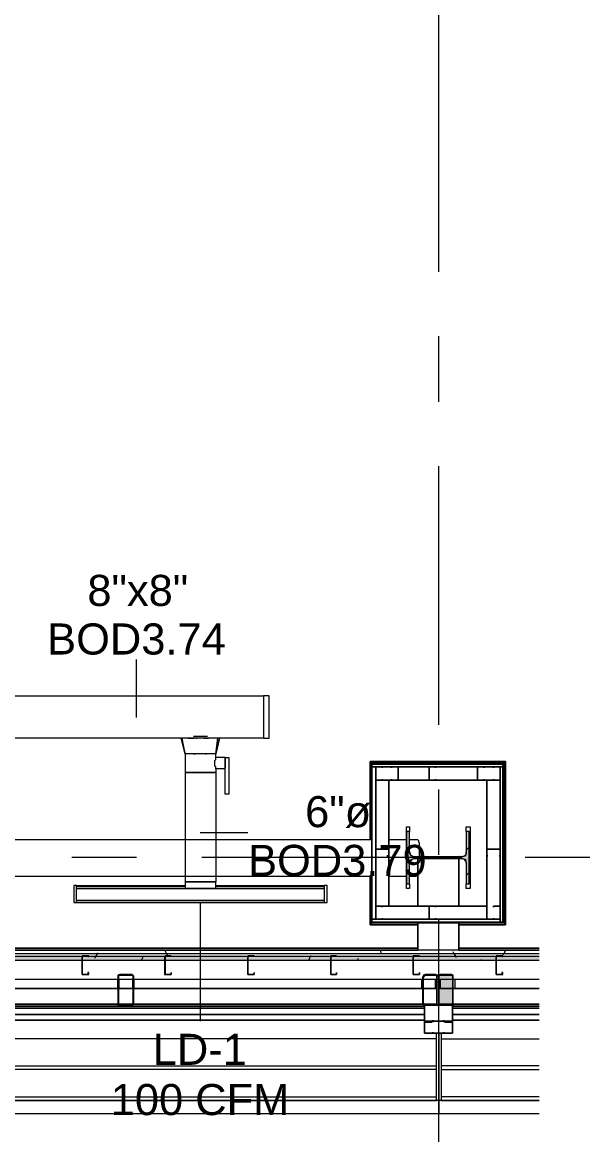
# Model space of a CAD drawing. Header units: metres. Extents: x 29 to 268, y -7 to 151.
# Drawn here: x 90.67 to 93.45, y 9.65 to 15.11 of the extents above; entities that cross this region are included whole.
import ezdxf

# ---------------------------------------------------------------- set-up
doc = ezdxf.new("R2010")
doc.units = ezdxf.units.M
doc.layers.add('HVAC - Ductos', color=5, linetype='Continuous', lineweight=50)
doc.layers.add('PDF2_Geometry', color=7, linetype='Continuous', true_color=0xaaaaaa)
doc.layers.add('PDF2_Solid Fills', color=7, linetype='Continuous', true_color=0xffffff)
doc.layers.add('PDF2_Text', color=7, linetype='Continuous')
doc.styles.add('PDF Helvetica', font='')
doc.styles.get('PDF Helvetica').set_extended_font_data('Helvetica')

msp = doc.modelspace()

# ---------------------------------------------------------------- hatches: boundary and pattern name
at = {"layer": 'PDF2_Solid Fills', "lineweight": 0, "transparency": 33554559}
for points in [[(92.8463, 11.1377), (92.8423, 11.0231), (92.8281, 11.0185), (92.5899, 11.0139), (92.5899, 11.0185), (92.5764, 11.0185), (92.5764, 11.0277), (92.5717, 11.0323), (92.5669, 11.0323), (92.5669, 11.1377), (92.5534, 11.1377), (92.5534, 10.881), (92.5669, 10.881), (92.5669, 10.9865), (92.5764, 11.0047), (92.8423, 11.0047), (92.8463, 11.0002), (92.8463, 10.881), (92.8605, 10.881), (92.8605, 11.1377)], [(92.631, 10.2944), (92.6358, 10.2989), (92.6405, 10.4319), (92.6999, 10.4319), (92.6999, 10.2898), (92.6405, 10.2944), (92.6358, 10.2944), (92.6358, 10.2852), (92.7046, 10.2898), (92.709, 10.421), (92.709, 10.4322), (92.7046, 10.4364), (92.6358, 10.4364), (92.631, 10.4273)], [(92.7822, 10.2852), (92.7822, 10.4364), (92.7093, 10.4364), (92.7093, 10.2852)]]:
    msp.add_hatch(color=256, dxfattribs=at).paths.add_polyline_path(points)
h = msp.add_hatch(color=256, dxfattribs=at)
h.paths.add_polyline_path([(48.7362, 10.5052), (48.7362, 10.5235), (46.7241, 10.5235), (46.7241, 10.5052)])
h.paths.add_polyline_path([(93.204, 10.5052), (93.204, 10.5235), (91.3708, 10.5235), (91.3708, 10.5052)])
h.paths.add_polyline_path([(91.3662, 10.5052), (91.3662, 10.5235), (89.3403, 10.5235), (89.3403, 10.5052)])
h.paths.add_polyline_path([(89.3357, 10.5052), (89.3357, 10.5235), (88.529, 10.5235), (88.529, 10.5052)])
h.paths.add_polyline_path([(88.5245, 10.5052), (88.5245, 10.5235), (86.4986, 10.5235), (86.4986, 10.5052)])
h.paths.add_polyline_path([(86.494, 10.5052), (86.494, 10.5235), (84.4682, 10.5235), (84.4682, 10.5052)])
h.paths.add_polyline_path([(84.4636, 10.5052), (84.4636, 10.5235), (83.6569, 10.5235), (83.6569, 10.5052)])
h.paths.add_polyline_path([(83.6523, 10.5052), (83.6523, 10.5235), (81.6265, 10.5235), (81.6265, 10.5052)])
h.paths.add_polyline_path([(81.6219, 10.5052), (81.6219, 10.5235), (78.7847, 10.5235), (78.7847, 10.5052)])
h.paths.add_polyline_path([(78.7802, 10.5052), (78.7802, 10.5235), (76.7543, 10.5235), (76.7543, 10.5052)])
h.paths.add_polyline_path([(76.7497, 10.5052), (76.7497, 10.5235), (73.9126, 10.5235), (73.9126, 10.5052)])
h.paths.add_polyline_path([(73.9081, 10.5052), (73.9081, 10.5235), (71.8822, 10.5235), (71.8822, 10.5052)])
h.paths.add_polyline_path([(71.8776, 10.5052), (71.8776, 10.5235), (71.071, 10.5235), (71.071, 10.5052)])
h.paths.add_polyline_path([(71.0664, 10.5052), (71.0664, 10.5235), (69.0405, 10.5235), (69.0405, 10.5052)])
h.paths.add_polyline_path([(69.036, 10.5052), (69.036, 10.5235), (67.01, 10.5235), (67.01, 10.5052)])
h.paths.add_polyline_path([(67.0055, 10.5052), (67.0055, 10.5235), (66.1988, 10.5235), (66.1988, 10.5052)])
h.paths.add_polyline_path([(66.1942, 10.5052), (66.1942, 10.5235), (64.1684, 10.5235), (64.1684, 10.5052)])
h.paths.add_polyline_path([(64.1638, 10.5052), (64.1638, 10.5235), (62.1379, 10.5235), (62.1379, 10.5052)])
h.paths.add_polyline_path([(62.1334, 10.5052), (62.1334, 10.5235), (61.3267, 10.5235), (61.3267, 10.5052)])
h.paths.add_polyline_path([(61.3221, 10.5052), (61.3221, 10.5235), (59.2963, 10.5235), (59.2963, 10.5052)])
h.paths.add_polyline_path([(59.2917, 10.5052), (59.2917, 10.5235), (56.4546, 10.5235), (56.4546, 10.5052)])
h.paths.add_polyline_path([(56.45, 10.5052), (56.45, 10.5235), (54.4242, 10.5235), (54.4242, 10.5052)])
h.paths.add_polyline_path([(54.4196, 10.5052), (54.4196, 10.5235), (51.5824, 10.5235), (51.5824, 10.5052)])
h.paths.add_polyline_path([(51.5778, 10.5052), (51.5778, 10.5235), (49.552, 10.5235), (49.552, 10.5052)])
h.paths.add_polyline_path([(49.5474, 10.5052), (49.5474, 10.5235), (48.7408, 10.5235), (48.7408, 10.5052)])
h = msp.add_hatch(color=256, dxfattribs=at)
h.paths.add_polyline_path([(91.1416, 10.4319), (91.1416, 10.4364), (91.137, 10.4364)])
h.paths.add_polyline_path([(91.1416, 10.4273), (91.137, 10.4273), (91.137, 10.2852), (91.2103, 10.2898), (91.2149, 10.4273), (91.2103, 10.4273), (91.2058, 10.2944), (91.1416, 10.2898)])
h.paths.add_polyline_path([(91.2103, 10.4319), (91.2103, 10.4364), (91.1462, 10.4364)])

# ---------------------------------------------------------------- linework, layer by layer
at = {"layer": 'HVAC - Ductos', "lineweight": 0}
for points in [[(91.2286, 11.6969), (91.2286, 11.9811)], [(91.5082, 11.596), (89.5557, 11.596), (89.5557, 11.8023), (91.852, 11.8023), (91.852, 11.596), (91.8795, 11.596), (91.8795, 11.8023), (91.852, 11.8023), (91.852, 11.596), (91.5724, 11.596)], [(91.467, 11.596), (91.4578, 11.596), (91.4532, 11.596), (91.4486, 11.596)], [(91.4486, 11.596), (91.467, 11.5181), (91.4486, 11.596)], [(91.4486, 11.596), (91.4486, 11.596)], [(91.467, 11.5181), (91.4716, 11.5181), (91.467, 11.5181), (91.4532, 11.596)], [(91.4624, 11.596), (91.4624, 11.596)], [(91.6366, 11.596), (91.6182, 11.5181), (91.6136, 11.5181), (91.609, 11.5181), (91.5953, 11.5181), (91.5816, 11.5181), (91.5632, 11.5181), (91.5403, 11.5181), (91.522, 11.5181), (91.5036, 11.5181), (91.4899, 11.5181), (91.4762, 11.5181), (91.4716, 11.5181), (91.467, 11.5181), (91.467, 11.4265), (91.4762, 11.4265), (91.4899, 11.4265), (91.5036, 11.4265), (91.522, 11.4265), (91.5403, 11.4265), (91.5632, 11.4265), (91.5816, 11.4265), (91.5953, 11.4265), (91.609, 11.4265), (91.6136, 11.4265), (91.6182, 11.4265), (91.6182, 10.8902), (91.6136, 10.8902), (91.6045, 10.8902), (91.5953, 10.8902), (91.577, 10.8902), (91.5632, 10.8902), (91.5403, 10.8902), (91.522, 10.8902), (91.5036, 10.8902), (91.4899, 10.8902), (91.4762, 10.8902), (91.4716, 10.8902), (91.467, 10.8902), (91.467, 10.8581), (91.4716, 10.8581), (91.4762, 10.8581), (91.4899, 10.8581), (91.5036, 10.8581), (91.522, 10.8581), (91.5403, 10.8581), (91.5632, 10.8581), (91.577, 10.8581), (91.5953, 10.8581), (91.6045, 10.8581), (91.6136, 10.8581), (91.6182, 10.8581), (91.6182, 10.8902), (91.6136, 10.8902)], [(91.4899, 11.596), (91.4716, 11.596)], [(91.4808, 11.596), (91.4945, 11.596), (91.499, 11.596), (91.5128, 11.596)], [(91.6136, 11.596), (91.5953, 11.596), (91.5907, 11.596), (91.5862, 11.596), (91.577, 11.596), (91.554, 11.596), (91.5312, 11.596), (91.5082, 11.596), (91.499, 11.596)], [(91.5082, 11.6052), (91.5312, 11.6052), (91.554, 11.6052), (91.577, 11.6052)], [(91.522, 11.596), (91.5266, 11.596)], [(91.5586, 11.596), (91.5632, 11.596)], [(91.5678, 11.596), (91.5816, 11.596)], [(91.664, 11.4998), (91.6182, 11.4998), (91.6182, 11.5181), (91.6274, 11.596)], [(91.6182, 11.5181), (91.6366, 11.596), (91.632, 11.596), (91.6274, 11.596), (91.6182, 11.596)], [(91.6366, 11.596), (91.6366, 11.596)], [(91.4899, 11.5181), (91.4899, 11.5181)], [(91.4899, 11.5181), (91.4899, 11.5181)], [(91.6182, 11.4448), (91.6182, 11.4493), (91.6182, 11.4539), (91.6136, 11.4585), (91.6136, 11.4677), (91.6136, 11.4769), (91.6136, 11.486), (91.6182, 11.4906), (91.6182, 11.4952), (91.6182, 11.4998)], [(91.664, 11.4952), (91.664, 11.4906), (91.664, 11.486), (91.664, 11.4769), (91.664, 11.4723), (91.664, 11.4677), (91.664, 11.4585), (91.664, 11.4539), (91.664, 11.4493)], [(91.664, 11.4448), (91.6182, 11.4448), (91.6182, 11.4265), (91.6136, 11.4265), (91.609, 11.4265), (91.5953, 11.4265), (91.5816, 11.4265), (91.5632, 11.4265), (91.5403, 11.4265), (91.522, 11.4265), (91.5036, 11.4265), (91.4899, 11.4265), (91.4762, 11.4265), (91.467, 11.4265), (91.467, 10.8902), (91.4762, 10.8902), (91.4899, 10.8902), (91.5036, 10.8902), (91.522, 10.8902), (91.5403, 10.8902), (91.5632, 10.8902), (91.5816, 10.8902), (91.5953, 10.8902), (91.609, 10.8902), (91.6136, 10.8902), (91.6182, 10.8902)], [(91.5403, 11.1331), (91.774, 11.1331)], [(90.9353, 10.8489), (90.9353, 10.8673), (90.9353, 10.8719), (91.467, 10.8719)], [(91.467, 10.8673), (90.9353, 10.8673)], [(91.6182, 10.8719), (92.1499, 10.8719), (92.1499, 10.8673), (92.1499, 10.8489)], [(92.1499, 10.8673), (91.6182, 10.8673)], [(90.9353, 10.8398), (90.9353, 10.8444), (90.9353, 10.8489), (90.9353, 10.8535)], [(90.9353, 10.8489), (90.9353, 10.8489)], [(92.1499, 10.8169), (92.1499, 10.8123), (92.1499, 10.8077), (92.1499, 10.7894), (90.9353, 10.7894), (92.1499, 10.7894)], [(90.9353, 10.7894), (90.9353, 10.8077), (90.9353, 10.8123), (90.9353, 10.8169)], [(90.9353, 10.8031), (90.9353, 10.8077), (90.9353, 10.8123)], [(92.1499, 10.8535), (92.1499, 10.8489), (92.1499, 10.8444), (92.1499, 10.8398)], [(92.1499, 10.8489), (92.1499, 10.8489)], [(92.1499, 10.8123), (92.1499, 10.8077), (92.1499, 10.8031)], [(91.5403, 10.7894), (91.5403, 10.2073)]]:
    msp.add_lwpolyline(points, dxfattribs=at)
for points in [[(91.5082, 11.5181), (91.5128, 11.5181), (91.5174, 11.5181), (91.5128, 11.5181)], [(91.5678, 11.5181), (91.5724, 11.5181)], [(91.6824, 11.321), (91.664, 11.321), (91.664, 11.4998), (91.6824, 11.4998)], [(90.9216, 10.7894), (90.9353, 10.7894), (90.9353, 10.8719), (90.9216, 10.8719)], [(92.1636, 10.7894), (92.1636, 10.8719), (92.1499, 10.8719), (92.1499, 10.7894)], [(90.9353, 10.8581), (92.1499, 10.8581), (90.9353, 10.8581), (92.1499, 10.8581), (92.1499, 10.7985), (90.9353, 10.7985)]]:
    msp.add_lwpolyline(points, close=True, dxfattribs=at)
at = {"layer": 'PDF2_Geometry', "lineweight": 0}
for points in [[(92.7093, 15.1527), (92.7093, 13.8831)], [(92.7093, 13.5669), (92.7093, 13.2461)], [(92.7093, 12.9298), (92.7093, 11.6602)], [(92.3834, 11.4723), (93.0299, 11.4723), (92.3834, 11.4723)], [(92.3834, 10.6886), (92.3834, 11.4723), (92.3834, 10.6886)], [(92.3834, 11.4723), (93.0299, 11.4723), (92.3834, 11.4723)], [(92.3834, 11.4677), (92.3834, 10.6931), (92.3834, 11.4677)], [(93.0299, 11.4723), (93.0299, 10.6886), (93.0299, 11.4723)], [(93.0299, 11.4723), (93.0299, 10.6886), (93.0299, 11.4723)], [(92.4023, 11.4539), (92.4023, 11.4539)], [(92.4023, 11.4539), (92.4023, 11.4539)], [(92.434, 11.4493), (92.434, 11.4493)], [(92.4799, 11.4493), (92.4799, 11.4493)], [(92.5123, 11.4539), (92.5123, 11.4539)], [(92.5123, 11.4539), (92.5123, 11.4539)], [(92.6634, 11.4539), (92.6634, 11.4539)], [(92.6634, 11.4539), (92.6634, 11.4539)], [(92.6952, 11.4493), (92.6952, 11.4493)], [(92.9017, 11.4539), (92.9017, 11.4539)], [(92.9017, 11.4539), (92.9017, 11.4539)], [(92.9334, 11.4493), (92.9334, 11.4493)], [(92.9793, 11.4493), (92.9793, 11.4493)], [(93.0117, 11.4539), (93.0117, 11.4539)], [(93.0117, 11.4539), (93.0117, 11.4539)], [(92.434, 11.3944), (92.434, 11.3944)], [(92.4799, 11.3944), (92.4799, 11.3944)], [(92.6952, 11.3944), (92.6952, 11.3944)], [(92.9334, 11.3944), (92.9334, 11.3944)], [(92.9793, 11.3944), (92.9793, 11.3944)], [(92.7093, 11.344), (92.7093, 11.0231)], [(92.5669, 10.881), (92.5669, 10.8581), (92.5534, 10.8581), (92.5534, 11.1606), (92.5669, 11.1606), (92.5669, 11.1377)], [(92.5534, 11.1331), (92.5575, 11.1377)], [(92.8463, 11.1377), (92.8463, 11.1606), (92.8652, 11.1606), (92.8652, 10.8581), (92.8463, 10.8581), (92.8463, 10.881)], [(92.3793, 11.0965), (88.694, 11.0965)], [(92.5534, 11.0965), (92.4664, 11.0965)], [(92.6175, 11.0139), (92.6175, 11.0735), (92.6175, 11.0781), (92.6128, 11.0873), (92.6128, 11.0919), (92.6081, 11.0965), (92.6034, 11.0965), (92.5993, 11.0965), (92.5669, 11.0965)], [(92.4023, 11.0506), (92.4023, 11.0506)], [(92.4023, 11.0506), (92.4023, 11.0506)], [(92.5669, 11.0369), (92.5717, 11.0277)], [(92.8463, 11.046), (92.8605, 11.0598)], [(92.8463, 11.0277), (92.8463, 11.0369)], [(93.0117, 11.0506), (93.0117, 11.0506)], [(93.0117, 11.0506), (93.0117, 11.0506)], [(91.2286, 11.0093), (90.9124, 11.0093)], [(92.8193, 11.0093), (91.5495, 11.0093)], [(92.4063, 11.0185), (92.4063, 11.0185)], [(92.4569, 11.0185), (92.4569, 11.0185)], [(92.6081, 11.0047), (92.6081, 10.771), (92.6081, 11.0047), (92.5899, 11.0047), (92.5804, 11.0002), (92.5717, 10.991), (92.5669, 10.9819)], [(92.5717, 11.0231), (92.5804, 11.0185), (92.5899, 11.0139), (92.8234, 11.0139), (92.8376, 11.0185), (92.8423, 11.0231)], [(92.8052, 11.0047), (92.8146, 11.0139)], [(92.8423, 10.991), (92.8376, 11.0002), (92.8234, 11.0047), (92.8099, 11.0047)], [(92.8099, 10.771), (92.8099, 11.0047), (92.8099, 10.771)], [(92.8463, 10.9819), (92.8463, 10.991)], [(92.9523, 11.0185), (92.9523, 11.0185)], [(93.0069, 11.0185), (93.0069, 11.0185)], [(93.4517, 11.0093), (93.1352, 11.0093)], [(88.694, 10.9177), (92.3793, 10.9177)], [(92.4664, 10.9177), (92.5534, 10.9177)], [(92.5669, 10.9177), (92.5993, 10.9177), (92.6034, 10.9223), (92.6081, 10.9223)], [(92.8463, 10.9223), (92.8605, 10.936)], [(92.434, 10.7665), (92.434, 10.7665)], [(92.6952, 10.7665), (92.6952, 10.7665)], [(92.9793, 10.7665), (92.9793, 10.7665)], [(92.4023, 10.7069), (92.4023, 10.7069)], [(92.4023, 10.7069), (92.4023, 10.7069)], [(92.434, 10.7115), (92.434, 10.7115)], [(92.6634, 10.7069), (92.6634, 10.7069)], [(92.6634, 10.7069), (92.6634, 10.7069)], [(92.6952, 10.7115), (92.6952, 10.7115)], [(92.7093, 10.7069), (92.7093, 9.176)], [(92.9793, 10.7115), (92.9793, 10.7115)], [(93.0117, 10.7069), (93.0117, 10.7069)], [(93.0117, 10.7069), (93.0117, 10.7069)], [(92.3834, 10.6931), (92.3834, 10.6931)], [(92.6081, 10.6886), (92.3834, 10.6886), (92.6081, 10.6886)], [(92.6081, 10.6886), (92.3834, 10.6886), (92.6081, 10.6886)], [(93.204, 10.5556), (46.7241, 10.5556), (46.7241, 10.5281), (46.7241, 10.4364), (46.7241, 10.4136), (93.204, 10.4136)], [(93.204, 10.5373), (46.7241, 10.5373)], [(83.6111, 10.5556), (92.6081, 10.5556)], [(92.6081, 10.5556), (83.6111, 10.5556)], [(83.6111, 10.5556), (92.6081, 10.5556)], [(92.6081, 10.5556), (83.6111, 10.5556)], [(83.6111, 10.5556), (92.6081, 10.5556)], [(83.6111, 10.5556), (92.6081, 10.5556)], [(83.6111, 10.5556), (92.6081, 10.5556)], [(92.6081, 10.5556), (83.6111, 10.5556)], [(83.6111, 10.5556), (92.6081, 10.5556)], [(92.6081, 10.5556), (83.6111, 10.5556)], [(92.8099, 10.5556), (93.2038, 10.5556)], [(93.2038, 10.5556), (92.8099, 10.5556)], [(93.2038, 10.5556), (92.8099, 10.5556)], [(93.2038, 10.5556), (92.8099, 10.5556)], [(92.8099, 10.5556), (93.2038, 10.5556)], [(93.2038, 10.5556), (92.8099, 10.5556)], [(92.8099, 10.5556), (93.2038, 10.5556)], [(93.2038, 10.5556), (92.8099, 10.5556)], [(91.3662, 10.5052), (90.9628, 10.5052), (90.5549, 10.5052), (90.1516, 10.5052), (89.7436, 10.5052), (89.3403, 10.5052), (88.9324, 10.5052), (88.529, 10.5052)], [(91.3662, 10.5235), (90.9628, 10.5235), (90.5549, 10.5235), (90.1516, 10.5235), (89.7436, 10.5235), (89.3403, 10.5235)], [(93.204, 10.5235), (92.9934, 10.5235), (92.5852, 10.5235), (92.182, 10.5235), (91.774, 10.5235), (91.3708, 10.5235)], [(93.204, 10.5052), (92.9934, 10.5052), (92.5852, 10.5052), (92.182, 10.5052), (91.774, 10.5052), (91.3708, 10.5052)], [(92.7363, 10.4319), (92.741, 10.4364)], [(91.137, 10.3677), (91.137, 10.4136)], [(91.1416, 10.4136), (91.1416, 10.3677)], [(91.2103, 10.409), (91.2149, 10.4136), (91.2149, 10.3677)], [(91.2103, 10.3677), (91.2103, 10.4136)], [(92.6263, 10.4136), (92.6263, 10.3677)], [(92.631, 10.4136), (92.631, 10.3677)], [(92.6952, 10.3677), (92.6952, 10.4136)], [(92.6999, 10.3677), (92.6999, 10.4136)], [(92.6999, 10.3952), (92.7093, 10.3998), (92.7134, 10.409)], [(92.7134, 10.4136), (92.7134, 10.3677)], [(92.7181, 10.4136), (92.7181, 10.3677)], [(92.7822, 10.3677), (92.7822, 10.4136)], [(92.7917, 10.3677), (92.7917, 10.4136)], [(91.137, 10.3402), (91.1416, 10.3448)], [(92.631, 10.3264), (92.6358, 10.331)], [(92.7782, 10.3493), (92.7822, 10.3585)], [(91.2012, 10.2852), (91.2058, 10.2852)], [(91.2103, 10.2898), (91.2149, 10.2944)], [(92.7228, 10.1477), (92.7363, 10.1477), (92.7275, 10.1477), (92.7363, 10.1477), (92.6817, 10.1477), (92.6999, 10.1477), (92.6952, 10.1477), (92.6999, 10.1477), (92.6817, 10.1477), (92.6817, 10.1523), (92.6817, 10.1477), (92.6769, 10.1477), (92.6817, 10.1477), (92.7363, 10.1477), (92.741, 10.1477), (92.7363, 10.1477), (92.7363, 10.1523), (92.7363, 10.1477), (92.741, 10.1477), (92.7363, 10.1477), (92.6817, 10.1477), (92.6769, 10.1477), (92.6817, 10.1477), (92.6405, 10.1477), (92.6405, 10.1523), (92.6405, 10.2027), (92.6405, 10.2073), (92.6405, 10.2119), (92.6405, 10.2806), (92.6405, 10.2852), (92.6405, 10.2806), (92.6405, 10.2119), (92.6405, 10.2073), (92.6405, 10.2027), (92.6405, 10.1523), (92.6405, 10.1477), (92.6817, 10.1477), (92.7363, 10.1477), (92.7275, 10.1477), (92.7363, 10.1477), (92.7228, 10.1477), (92.7134, 10.1477), (92.7093, 10.1477), (92.6952, 10.1477), (92.7093, 10.1477), (92.7134, 10.1477), (92.7228, 10.1477), (92.7228, 9.8177), (93.2038, 9.8177)], [(92.7134, 10.2852), (92.6999, 10.2852), (92.7134, 10.2852), (92.7181, 10.2898)], [(92.6999, 10.2852), (92.7134, 10.2852), (92.6999, 10.2852)], [(92.6999, 10.2852), (92.7134, 10.2852), (92.6999, 10.2852)], [(92.7093, 10.2898), (92.7093, 10.2898)], [(92.7093, 10.2898), (92.7093, 10.2898)], [(91.137, 10.2119), (91.2103, 10.2119)], [(92.6817, 10.2027), (92.6817, 10.2073), (92.6817, 10.2119)], [(92.6817, 10.2119), (92.6817, 10.2073), (92.6817, 10.2027)], [(92.6817, 10.2119), (92.6817, 10.2073), (92.6817, 10.2027)], [(92.7363, 10.2027), (92.7363, 10.2073), (92.7363, 10.2119)], [(92.7363, 10.2027), (92.7363, 10.2073), (92.7363, 10.2119)], [(92.7363, 10.2027), (92.7363, 10.2073), (92.7363, 10.2119)], [(92.6405, 10.2027), (92.6405, 10.2027)], [(92.6405, 10.2027), (92.6405, 10.2027)], [(92.6817, 10.1523), (92.6817, 10.1477)], [(92.6817, 10.1523), (92.6817, 10.1477)], [(92.7782, 10.2027), (92.7782, 10.2027)], [(92.7782, 10.2027), (92.7782, 10.2027)], [(89.6474, 9.8177), (89.6428, 9.8177), (89.6428, 9.7993), (89.6428, 9.7856), (89.6428, 9.7719), (89.6428, 9.7627), (89.6428, 9.7535), (92.7134, 9.7535), (92.7134, 9.7627), (92.7134, 9.7719), (92.7134, 9.7856), (92.7134, 9.7993), (92.7134, 9.8177), (92.7134, 10.1431)], [(89.6566, 10.1431), (89.6566, 9.8177), (92.6999, 9.8177), (92.6999, 10.1431)], [(92.6999, 10.1202), (89.6566, 10.1202)], [(92.6904, 10.1477), (92.6817, 10.1477), (92.6904, 10.1477)], [(92.6904, 10.1477), (92.6817, 10.1477), (92.6904, 10.1477)], [(92.7093, 10.1431), (92.7093, 9.8177)], [(92.7228, 10.1202), (93.2038, 10.1202)], [(89.6566, 9.9873), (92.6999, 9.9873)], [(92.6999, 9.969), (89.6566, 9.969)], [(93.2038, 9.9873), (92.7228, 9.9873)], [(92.7228, 9.969), (93.2038, 9.969)], [(89.6566, 9.836), (92.6999, 9.836)], [(93.2038, 9.836), (92.7228, 9.836)], [(93.204, 9.8177), (92.7093, 9.8177), (92.7134, 9.8177), (89.6428, 9.8177), (89.6474, 9.8177), (86.5765, 9.8177), (86.5811, 9.8177), (83.5103, 9.8177)], [(92.7134, 9.8177), (92.7093, 9.8177), (92.7093, 9.7993), (92.7093, 9.7856), (92.7093, 9.7719), (92.7093, 9.7627), (92.7093, 9.7535), (93.204, 9.7535)], [(92.6999, 9.7535), (92.7093, 9.7535)], [(92.6999, 9.7535), (92.6999, 9.7535)], [(92.7093, 9.7535), (92.7093, 9.7535)], [(92.7134, 9.7535), (92.7228, 9.7535)], [(92.7134, 9.7535), (92.7134, 9.7535)], [(92.7228, 9.7535), (92.7228, 9.7535)]]:
    msp.add_lwpolyline(points, dxfattribs=at)
for points in [[(92.6081, 10.6794), (92.3746, 10.6794), (92.3793, 10.684), (92.3834, 10.6886), (92.6081, 10.6886), (92.3834, 10.6886), (92.3834, 11.4723), (92.3834, 11.3898), (92.3834, 10.771), (92.3834, 10.6886), (92.3834, 11.4723), (92.3834, 10.6886), (92.9476, 10.6886), (93.0299, 10.6886), (92.8099, 10.6886), (93.0299, 10.6886), (92.8099, 10.6886), (93.0299, 10.6886), (92.8099, 10.6886), (93.0299, 10.6886), (92.8099, 10.6886), (93.0299, 10.6886), (93.0346, 10.684), (93.0393, 10.6794), (92.8099, 10.6794), (93.0393, 10.6794), (93.0346, 10.684), (93.0299, 10.6886), (93.0299, 11.3898), (93.0299, 11.4723), (93.0299, 10.6886), (93.0299, 11.4723), (93.0299, 10.6886), (93.0346, 10.684), (93.0393, 10.6794), (93.0393, 11.4815), (93.0393, 10.6794), (93.0346, 10.684), (93.0299, 10.6886), (93.0299, 11.4723), (92.3834, 11.4723), (93.0299, 11.4723), (93.0346, 11.4769), (93.0393, 11.4815), (92.3746, 11.4815), (92.3793, 11.4769), (92.3834, 11.4723), (92.3834, 11.4677), (93.0299, 11.4677), (93.0299, 11.4723), (92.3834, 11.4723), (92.3834, 10.6886), (92.3834, 11.4723), (92.3793, 11.4769), (92.3746, 11.4815), (92.3746, 11.0965), (92.3746, 11.4815), (93.0393, 11.4815), (92.3746, 11.4815), (92.3793, 11.4769), (92.3834, 11.4723), (93.0299, 11.4723), (92.3834, 11.4723), (93.0299, 11.4723), (93.0346, 11.4769), (93.0393, 11.4815), (92.3746, 11.4815), (92.3746, 11.101), (92.3746, 11.4815), (92.3793, 11.4769), (92.3834, 11.4723), (92.3834, 10.6886), (92.3793, 10.684), (92.3746, 10.6794), (92.3746, 10.9177), (92.3746, 10.6794)], [(93.0252, 11.4539), (93.0252, 11.4677), (92.3834, 11.4677), (92.3834, 11.4539)], [(93.0393, 11.4815), (93.0393, 10.6794), (92.8099, 10.6794), (93.0393, 10.6794), (93.0393, 11.4815), (93.0346, 11.4769), (93.0299, 11.4723), (93.0346, 11.4769)], [(93.0252, 10.6886), (93.0299, 10.6886), (93.0299, 11.4677), (93.0252, 11.4677)], [(92.4023, 11.4539), (92.3834, 11.4539), (92.3834, 10.7069), (92.4023, 10.7069)], [(92.4023, 11.3898), (92.4023, 11.3944), (92.4023, 11.4539), (92.434, 11.4539), (92.434, 11.4493), (92.434, 11.4539), (92.4023, 11.4539), (92.4023, 11.3944), (92.4023, 11.3898), (92.434, 11.3898)], [(93.0117, 11.3898), (92.9476, 11.3898), (92.9476, 10.771), (92.9476, 11.3898), (93.0117, 11.3898), (93.0117, 11.4539), (92.4023, 11.4539), (92.4023, 11.3898), (92.4664, 11.3898), (92.9476, 11.3898), (92.4664, 11.3898), (92.4664, 10.771), (92.4023, 10.771), (92.4664, 10.771), (92.4664, 11.3898), (92.4023, 11.3898), (92.4023, 10.771), (92.4023, 10.7069), (92.9476, 10.7069), (93.0117, 10.7069)], [(92.5123, 11.3898), (92.5123, 11.3944), (92.5123, 11.4539), (92.4799, 11.4539), (92.4799, 11.4493), (92.4799, 11.4539), (92.5123, 11.4539), (92.5123, 11.3944), (92.5123, 11.3898), (92.4799, 11.3898)], [(92.6634, 11.3898), (92.6634, 11.3944), (92.6634, 11.4539), (92.6952, 11.4539), (92.6952, 11.4493), (92.6952, 11.4539), (92.6634, 11.4539), (92.6634, 11.3944), (92.6634, 11.3898), (92.6952, 11.3898)], [(92.9017, 11.3898), (92.9017, 11.3944), (92.9017, 11.4539), (92.9334, 11.4539), (92.9334, 11.4493), (92.9334, 11.4539), (92.9017, 11.4539), (92.9017, 11.3944), (92.9017, 11.3898), (92.9334, 11.3898)], [(93.0117, 11.3898), (93.0117, 11.3944), (93.0117, 11.4539), (92.9793, 11.4539), (92.9793, 11.4493), (92.9793, 11.4539), (93.0117, 11.4539), (93.0117, 11.3944), (93.0117, 11.3898), (92.9793, 11.3898)], [(93.0117, 10.6931), (93.0252, 10.6931), (93.0252, 11.4539), (93.0117, 11.4539)], [(92.434, 11.3944), (92.434, 11.3898)], [(92.4799, 11.3944), (92.4799, 11.3898)], [(92.6952, 11.3944), (92.6952, 11.3898)], [(92.9334, 11.3944), (92.9334, 11.3898)], [(92.9793, 11.3944), (92.9793, 11.3898)], [(92.8463, 10.881), (92.8605, 10.881), (92.8605, 11.1377), (92.8463, 11.1377), (92.8463, 11.0323), (92.8423, 11.0185), (92.8281, 11.0139), (92.5899, 11.0139), (92.5764, 11.0185), (92.5669, 11.0323), (92.5669, 11.1377), (92.5534, 11.1377), (92.5534, 10.881), (92.5669, 10.881), (92.5669, 10.9819), (92.5764, 11.0002), (92.5899, 11.0047), (92.8281, 11.0047), (92.8423, 11.0002), (92.8463, 10.9819)], [(92.4664, 11.0506), (92.4617, 11.0506), (92.4023, 11.0506), (92.4023, 11.0185), (92.4063, 11.0185), (92.4023, 11.0185), (92.4023, 11.0506), (92.4617, 11.0506), (92.4664, 11.0506), (92.4664, 11.0185)], [(93.0117, 11.0506), (92.9523, 11.0506), (92.9476, 11.0506), (92.9476, 11.0185), (92.9523, 11.0185), (92.9476, 11.0185), (92.9476, 11.0506), (92.9523, 11.0506), (93.0117, 11.0506), (93.0117, 11.0185)], [(92.4569, 11.0185), (92.4664, 11.0185)], [(93.0069, 11.0185), (93.0117, 11.0185)], [(92.6081, 10.6886), (92.3834, 10.6886), (92.3793, 10.684), (92.3746, 10.6794), (92.6081, 10.6794), (92.3746, 10.6794), (92.3746, 10.9223), (92.3746, 10.6794), (92.3793, 10.684), (92.3834, 10.6886)], [(92.4023, 10.7069), (92.4023, 10.7665), (92.4023, 10.771), (92.434, 10.771), (92.434, 10.7665), (92.434, 10.771), (92.4023, 10.771), (92.4023, 10.7665), (92.4023, 10.7069), (92.434, 10.7069)], [(92.9476, 10.7069), (92.9476, 10.771), (92.4664, 10.771), (92.9476, 10.771)], [(92.6634, 10.7069), (92.6634, 10.7665), (92.6634, 10.771), (92.6952, 10.771), (92.6952, 10.7665), (92.6952, 10.771), (92.6634, 10.771), (92.6634, 10.7665), (92.6634, 10.7069), (92.6952, 10.7069)], [(93.0117, 10.7069), (93.0117, 10.7665), (93.0117, 10.771), (92.9793, 10.771), (92.9793, 10.7665), (92.9793, 10.771), (93.0117, 10.771), (93.0117, 10.7665), (93.0117, 10.7069), (92.9793, 10.7069)], [(92.3834, 10.7069), (92.3834, 10.6931), (93.0117, 10.6931), (93.0117, 10.7069)], [(92.434, 10.7115), (92.434, 10.7069)], [(92.6952, 10.7115), (92.6952, 10.7069)], [(92.9793, 10.7115), (92.9793, 10.7069)], [(92.3834, 10.6931), (92.3834, 10.6886), (93.0252, 10.6886), (93.0252, 10.6931)], [(92.6081, 10.5556), (92.6081, 10.6886)], [(92.8099, 10.5556), (92.8099, 10.6886)], [(83.6111, 10.5648), (92.6081, 10.5648)], [(83.6111, 10.5648), (92.6081, 10.5648)], [(93.2038, 10.5648), (92.8099, 10.5648)], [(93.2038, 10.5648), (92.8099, 10.5648)], [(92.8099, 10.5556), (93.2038, 10.5556)], [(90.9949, 10.5281), (90.9628, 10.5281), (90.9628, 10.5235), (90.9628, 10.4364), (90.9949, 10.4364), (90.9949, 10.4456), (90.9903, 10.4456), (90.9903, 10.4364), (90.9628, 10.4364), (90.9628, 10.5235), (90.9628, 10.5281), (90.9903, 10.5281), (90.9903, 10.5235), (90.9949, 10.5235)], [(91.3982, 10.5281), (91.3708, 10.5281), (91.3662, 10.5235), (91.3662, 10.4364), (91.3708, 10.4364), (91.3982, 10.4364), (91.3982, 10.4456), (91.3982, 10.4364), (91.3708, 10.4364), (91.3708, 10.5235), (91.3708, 10.5281), (91.3982, 10.5281), (91.3982, 10.5235)], [(91.8062, 10.5281), (91.774, 10.5281), (91.774, 10.5235), (91.774, 10.4364), (91.8062, 10.4364), (91.8062, 10.4456), (91.8062, 10.4364), (91.774, 10.4364), (91.774, 10.5235), (91.774, 10.5281), (91.8062, 10.5281), (91.8062, 10.5235)], [(92.2095, 10.5281), (92.182, 10.5281), (92.182, 10.5235), (92.182, 10.4364), (92.2095, 10.4364), (92.2095, 10.4456), (92.2095, 10.4364), (92.182, 10.4364), (92.182, 10.5235), (92.182, 10.5281), (92.2095, 10.5281), (92.2095, 10.5235)], [(92.6175, 10.5281), (92.5899, 10.5281), (92.5852, 10.5281), (92.5852, 10.5235), (92.5852, 10.4364), (92.5899, 10.4364), (92.6175, 10.4364), (92.6175, 10.4456), (92.6175, 10.4364), (92.5899, 10.4364), (92.5852, 10.4364), (92.5852, 10.5235), (92.5852, 10.5281), (92.5899, 10.5281), (92.6175, 10.5281), (92.6175, 10.5235)], [(93.0252, 10.5281), (92.9934, 10.5281), (92.9934, 10.5235), (92.9934, 10.4364), (93.0252, 10.4364), (93.0252, 10.4456), (93.0204, 10.4456), (93.0204, 10.4364), (92.9934, 10.4364), (92.9934, 10.5235), (92.9934, 10.5281), (93.0204, 10.5281), (93.0204, 10.5235), (93.0252, 10.5235)], [(91.137, 10.2944), (91.137, 10.2852), (91.1462, 10.2852), (91.2058, 10.2852), (91.2103, 10.2852), (91.2149, 10.2944), (91.2149, 10.4273), (91.2103, 10.4319), (91.2058, 10.4364), (91.1462, 10.4364), (91.137, 10.4319), (91.137, 10.4273)], [(91.2058, 10.2898), (91.1462, 10.2898), (91.1416, 10.2898), (91.1416, 10.2944), (91.1416, 10.4273), (91.1416, 10.4319), (91.1462, 10.4319), (91.2058, 10.4319), (91.2103, 10.4273), (91.2103, 10.2944)], [(92.6952, 10.4364), (92.6452, 10.4364), (92.6358, 10.4319), (92.631, 10.4227), (92.631, 10.2944), (92.6358, 10.2852), (92.6452, 10.2852), (92.6952, 10.2852), (92.7046, 10.2852), (92.7093, 10.2944), (92.7093, 10.4227), (92.7046, 10.4319)], [(92.6358, 10.4227), (92.6405, 10.4273), (92.6452, 10.4319), (92.6952, 10.4319), (92.6999, 10.4273), (92.6999, 10.4227), (92.6999, 10.2944), (92.6999, 10.2898), (92.6952, 10.2898), (92.6452, 10.2898), (92.6405, 10.2898), (92.6358, 10.2944)], [(92.7734, 10.4364), (92.7181, 10.4364), (92.7093, 10.4319), (92.7093, 10.4227), (92.7093, 10.2944), (92.7093, 10.2852), (92.7181, 10.2852), (92.7734, 10.2852), (92.7822, 10.2852), (92.7822, 10.2944), (92.7822, 10.4227), (92.7822, 10.4319)], [(92.7734, 10.4319), (92.7782, 10.4273), (92.7782, 10.4227), (92.7782, 10.2944), (92.7782, 10.2898), (92.7734, 10.2898), (92.7181, 10.2898), (92.7134, 10.2898), (92.7134, 10.2944), (92.7134, 10.4227), (92.7134, 10.4273), (92.7181, 10.4319)], [(89.6794, 10.3677), (91.137, 10.3677)], [(91.1416, 10.3677), (91.1736, 10.3677)], [(91.1736, 10.3677), (91.2103, 10.3677)], [(91.2149, 10.3677), (92.631, 10.3677)], [(92.6358, 10.3677), (92.6999, 10.3677)], [(92.7782, 10.3677), (92.7134, 10.3677)], [(93.204, 10.3677), (92.7822, 10.3677)], [(91.137, 10.2898), (89.6794, 10.2898)], [(91.1736, 10.2806), (89.7116, 10.2806)], [(91.1736, 10.2714), (89.7116, 10.2714)], [(91.1736, 10.2898), (91.1416, 10.2898)], [(92.6358, 10.2898), (91.2103, 10.2898), (91.1736, 10.2898), (91.2103, 10.2898)], [(92.6405, 10.2806), (91.1736, 10.2806)], [(92.6405, 10.2714), (91.1736, 10.2714)], [(92.6999, 10.2898), (92.6405, 10.2898)], [(92.7734, 10.2898), (92.7181, 10.2898)], [(92.7782, 10.1477), (92.7363, 10.1477), (92.7782, 10.1477), (92.7782, 10.1523), (92.7782, 10.2027), (92.7782, 10.2073), (92.7782, 10.2119), (92.7782, 10.2806), (92.7782, 10.2852), (92.7782, 10.2806), (92.7782, 10.2119), (92.7782, 10.2073), (92.7782, 10.2027), (92.7782, 10.1523)], [(93.204, 10.2806), (92.7782, 10.2806)], [(93.204, 10.2714), (92.7782, 10.2714)], [(93.204, 10.2898), (92.7822, 10.2898)], [(91.1736, 10.2394), (89.7116, 10.2394)], [(91.1736, 10.2119), (89.7116, 10.2119)], [(92.6405, 10.2394), (91.1736, 10.2394)], [(92.6405, 10.2119), (91.1736, 10.2119)], [(92.6405, 10.2073), (92.7782, 10.2073), (92.7782, 10.2119), (92.7782, 10.2073), (92.6405, 10.2073), (92.6405, 10.2119)], [(92.6817, 10.2119), (92.6817, 10.2073), (92.6817, 10.2027), (92.6817, 10.2073)], [(92.6817, 10.2027), (92.6817, 10.2073), (92.6817, 10.2119), (92.6817, 10.2073)], [(92.7363, 10.2119), (92.7363, 10.2073), (92.7363, 10.2027), (92.7363, 10.2073)], [(92.7363, 10.2119), (92.7363, 10.2073), (92.7363, 10.2027), (92.7363, 10.2073)], [(93.204, 10.2394), (92.7782, 10.2394)], [(92.7782, 10.2119), (93.204, 10.2119)], [(92.6769, 10.2027), (92.6405, 10.2027)], [(92.7363, 10.1523), (92.7363, 10.1477)], [(92.7782, 10.2027), (92.741, 10.2027)], [(92.7093, 10.1202), (92.7134, 10.1202)], [(92.7134, 9.9873), (92.7093, 9.9873)], [(92.7093, 9.969), (92.7134, 9.969)], [(92.7134, 9.836), (92.7093, 9.836)]]:
    msp.add_lwpolyline(points, close=True, dxfattribs=at)
at = {"layer": 'PDF2_Geometry', "color": 254, "lineweight": 0, "true_color": 0xeaeaea}
for points in [[(91.0407, 10.5419), (91.0362, 10.5373), (91.027, 10.5235), (91.0224, 10.5144)], [(91.3845, 10.5235), (91.3845, 10.5281), (91.3753, 10.5373), (91.3708, 10.551)], [(92.4293, 10.5419), (92.4252, 10.5556)], [(92.7964, 10.519), (92.7964, 10.5235), (92.7869, 10.5373), (92.7822, 10.5464)], [(93.0393, 10.5556), (93.0299, 10.5373), (93.0252, 10.5327)], [(90.9032, 10.5052), (90.8986, 10.5052)], [(91.2653, 10.5281), (91.2608, 10.5235), (91.2516, 10.5052)], [(92.0858, 10.5281), (92.0812, 10.5235), (92.072, 10.5052)], [(92.3152, 10.5144), (92.3105, 10.5052)], [(92.9199, 10.5052), (92.9199, 10.5098)]]:
    msp.add_lwpolyline(points, dxfattribs=at)
at = {"layer": 'PDF2_Geometry', "color": 254, "lineweight": 0, "true_color": 0xd2d2d2}
for points in [[(91.3662, 10.4502), (91.3708, 10.4502)], [(91.774, 10.4731), (91.774, 10.4731)]]:
    msp.add_lwpolyline(points, dxfattribs=at)

# ---------------------------------------------------------------- texts
at = {"layer": 'PDF2_Text', "lineweight": 0, "char_height": 0.15247, "attachment_point": 4, "style": 'PDF Helvetica'}
for s, insert in [('8"x8"', (90.9878, 12.3191)), ('BOD3.74', (90.7907, 12.0808)), ('6"ø', (92.0557, 11.2328)), ('BOD3.79', (91.7761, 10.9945)), ('LD-1', (91.3086, 10.0686)), ('100 CFM', (91.1023, 9.8211))]:
    msp.add_mtext(s, dxfattribs=dict(at, insert=insert))

doc.saveas('drawing.dxf')
